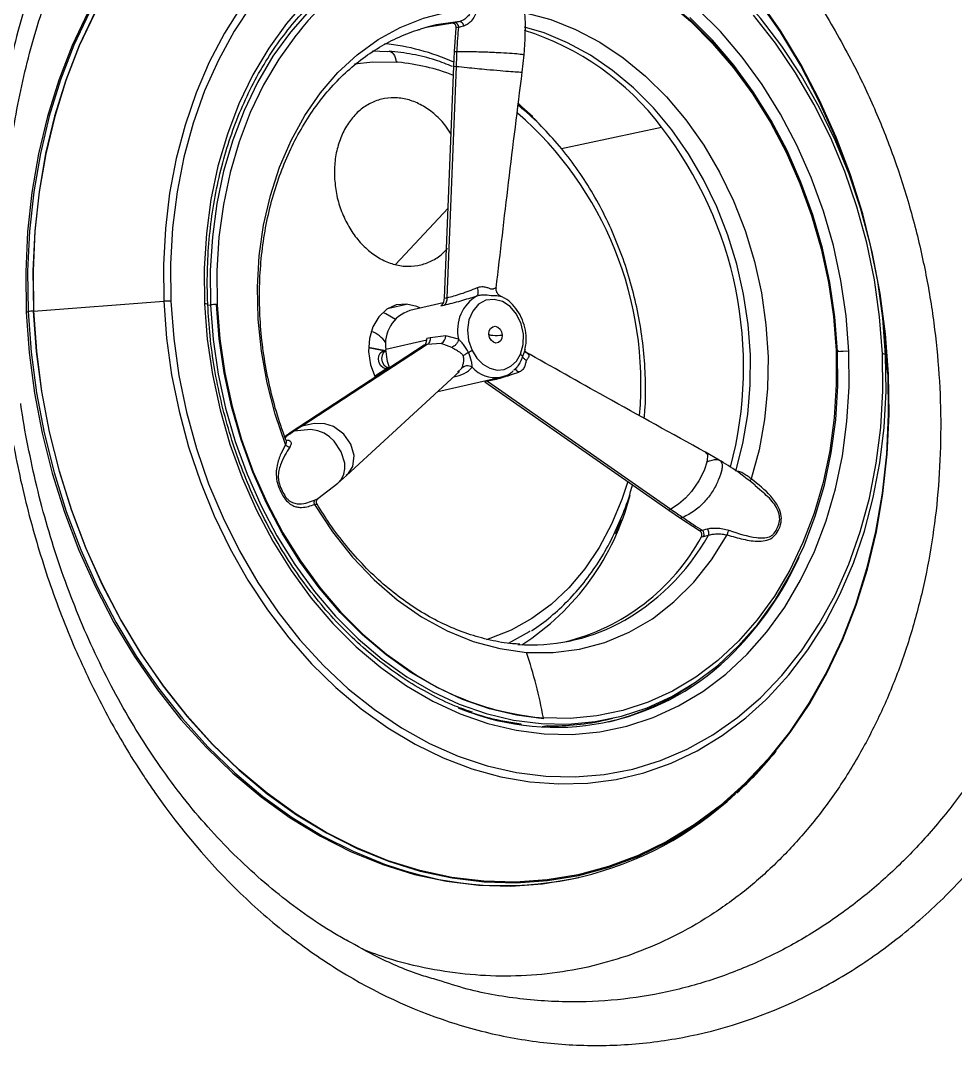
# Model space of a CAD drawing. Extents: x 398 to 508, y 623 to 782.
# Drawn here: x 411.923 to 416.249, y 706.231 to 710.972 of the extents above; entities that cross this region are included whole.
import ezdxf

# ---------------------------------------------------------------- set-up
doc = ezdxf.new("R2010")
doc.units = 0
doc.header["$MEASUREMENT"] = 0
doc.layers.add('GEOMETRY', color=2, linetype='Continuous', lineweight=25)

msp = doc.modelspace()

# ---------------------------------------------------------------- linework, layer by layer
at = {"layer": 'GEOMETRY'}
for p, q in [((413.8099, 710.9422), (413.773, 710.9319)), ((413.9323, 710.961), (413.9229, 710.9586)), ((413.9307, 710.8282), (413.9383, 710.937)), ((413.9554, 710.9667), (413.9323, 710.961)), ((413.9506, 710.9401), (413.9383, 710.937)), ((413.5508, 710.8314), (413.6214, 710.829)), ((413.6214, 710.829), (413.6282, 710.8295)), ((413.928, 710.7609), (413.9307, 710.8282)), ((413.9307, 710.8282), (413.9429, 710.8282)), ((414.2444, 710.7329), (414.2528, 710.8133)), ((413.8846, 709.6867), (413.928, 710.7609)), ((413.8969, 709.6894), (413.9401, 710.7596)), ((413.928, 710.7609), (413.9401, 710.7596)), ((414.4257, 710.3794), (414.8892, 710.4778)), ((415.7819, 710.19), (415.7649, 710.2398)), ((413.6587, 709.8438), (413.9014, 710.1038)), ((411.9839, 709.6279), (412.5864, 709.6728)), ((412.8025, 709.6558), (412.7899, 709.653)), ((413.6266, 709.6417), (413.7086, 709.6603)), ((413.8788, 709.6653), (413.7237, 709.6299)), ((413.8672, 709.6516), (413.8838, 709.6553)), ((411.9501, 709.6232), (411.9585, 709.6251)), ((411.9839, 709.6279), (411.9831, 709.6284)), ((415.9151, 709.5803), (415.9088, 709.6326)), ((413.8191, 709.5046), (413.8023, 709.5005)), ((413.8909, 709.5127), (413.8191, 709.5046)), ((413.95, 709.498), (413.8909, 709.5127)), ((413.7914, 709.4697), (413.2111, 709.0915)), ((413.8039, 709.4728), (413.2257, 709.096)), ((413.6134, 709.4438), (413.5333, 709.4596)), ((413.5333, 709.4593), (413.6104, 709.4442)), ((413.8031, 709.4927), (413.6131, 709.4494)), ((413.8696, 709.4782), (413.8039, 709.4728)), ((413.9183, 709.4598), (413.8696, 709.4782)), ((413.6104, 709.4442), (413.6137, 709.4438)), ((414.2508, 709.4301), (414.2462, 709.4174)), ((414.2578, 709.4496), (414.2508, 709.4301)), ((414.2565, 709.4405), (414.2573, 709.4419)), ((415.9351, 709.3356), (415.9257, 709.4258)), ((413.5614, 709.326), (413.614, 709.3611)), ((413.6225, 709.3596), (413.6311, 709.3661)), ((413.6265, 709.3666), (413.6305, 709.3675)), ((413.6265, 709.3666), (413.6309, 709.3667)), ((413.945, 709.3455), (413.965, 709.3634)), ((413.4317, 708.868), (413.9536, 709.3476)), ((413.8537, 709.2558), (414.1453, 709.3222)), ((414.1417, 709.3214), (414.1453, 709.3222)), ((415.9351, 709.3356), (415.9391, 709.3358)), ((414.0718, 709.3003), (414.9233, 708.7064)), ((414.0841, 709.303), (414.9323, 708.7113)), ((413.2111, 709.0915), (413.1747, 709.0678)), ((413.1886, 709.0717), (413.1747, 709.0678)), ((413.2257, 709.096), (413.2111, 709.0915)), ((413.1747, 709.0678), (413.1458, 709.0464)), ((415.1562, 708.9384), (415.0922, 708.975)), ((413.3899, 708.8305), (413.4309, 708.8672)), ((415.3138, 708.829), (415.3005, 708.8391)), ((413.2984, 708.7614), (413.3912, 708.8317)), ((415.3215, 708.8231), (415.3138, 708.829)), ((415.3433, 708.8003), (415.32, 708.8216)), ((413.287, 708.7553), (413.2974, 708.7597)), ((413.2974, 708.7597), (413.2993, 708.7603)), ((414.9323, 708.7113), (414.9233, 708.7064)), ((414.9233, 708.7064), (414.9766, 708.6692)), ((414.9868, 708.6734), (414.9766, 708.6692)), ((414.9766, 708.6692), (415.0645, 708.6123)), ((415.0645, 708.6123), (415.077, 708.615)), ((415.0734, 708.5838), (415.0829, 708.5858)), ((415.0829, 708.5858), (415.106, 708.5916)), ((414.632, 707.7371), (414.6636, 707.7443)), ((414.238, 707.7188), (414.2382, 707.7143)), ((414.3614, 707.7097), (414.3373, 707.7042)), ((414.3617, 707.703), (414.3614, 707.7097)), ((414.4983, 707.0061), (414.5067, 707.008)), ((413.4329, 706.7172), (413.4227, 706.7227))]:
    msp.add_line(p, q, dxfattribs=at)
at = {"layer": 'GEOMETRY', "flags": 128}
for points in [[(413.3731, 711.9465), (413.2476, 711.9122), (413.1101, 711.8607), (412.9772, 711.7959), (412.8497, 711.7181), (412.7282, 711.6278), (412.6135, 711.5255), (412.5062, 711.4117), (412.4069, 711.287), (412.3162, 711.1523), (412.2345, 711.0082), (412.1623, 710.8555), (412.1, 710.6951), (412.048, 710.5278), (412.0066, 710.3547), (411.9759, 710.1767), (411.9562, 709.9948), (411.9476, 709.8099), (411.9501, 709.6232)], [(414.5918, 711.5546), (414.5014, 711.5874), (414.3675, 711.6245), (414.2329, 711.648), (414.0984, 711.658), (413.9649, 711.6542), (413.8334, 711.6369), (413.7046, 711.6059), (413.5794, 711.5617), (413.4585, 711.5044), (413.3428, 711.4344), (413.2331, 711.3522), (413.13, 711.2583), (413.0342, 711.1533), (412.9463, 711.0379), (412.8669, 710.9129), (412.7965, 710.779), (412.7356, 710.6371), (412.6845, 710.4882), (412.6436, 710.3332), (412.6132, 710.1731), (412.5935, 710.009), (412.5845, 709.8418), (412.5864, 709.6728)], [(412.6575, 711.5611), (412.6219, 711.5274), (412.5146, 711.4136), (412.4153, 711.289), (412.3246, 711.1542), (412.2429, 711.0101), (412.1707, 710.8574), (412.1084, 710.697), (412.0564, 710.5297), (412.015, 710.3566), (411.9843, 710.1786), (411.9646, 709.9967), (411.956, 709.8118), (411.9585, 709.6251)], [(415.9257, 709.4258), (415.913, 709.5956), (415.8896, 709.7651), (415.8556, 709.9332), (415.8111, 710.0988), (415.7567, 710.2609), (415.6924, 710.4183), (415.6189, 710.5702), (415.5365, 710.7153), (415.4458, 710.853), (415.3474, 710.9821), (415.2419, 711.102), (415.1301, 711.2118), (415.0125, 711.3109), (414.8901, 711.3985), (414.7635, 711.4741), (414.6337, 711.5372), (414.5918, 711.5546)], [(414.1871, 711.3602), (414.3125, 711.3441), (414.4374, 711.3143), (414.5611, 711.2711), (414.6825, 711.2148), (414.8007, 711.1459), (414.9148, 711.0648), (415.024, 710.9722), (415.1274, 710.8688), (415.2243, 710.7553), (415.3138, 710.6327), (415.3954, 710.5019), (415.4684, 710.3638), (415.5322, 710.2196), (415.5863, 710.0703), (415.6304, 709.917), (415.6641, 709.7609), (415.6872, 709.6032), (415.6994, 709.4452)], [(415.7649, 710.2398), (415.7594, 710.2558), (415.693, 710.4309), (415.6169, 710.6008), (415.5315, 710.7643), (415.4373, 710.9207), (415.3349, 711.069)], [(415.9391, 709.3358), (415.9255, 709.5226), (415.901, 709.7091), (415.8656, 709.8944), (415.8196, 710.0774), (415.7632, 710.2571), (415.6967, 710.4324), (415.6204, 710.6025), (415.535, 710.7662), (415.4407, 710.9228), (415.3381, 711.0713)], [(412.9938, 711.0464), (412.9115, 710.9221), (412.8385, 710.7883), (412.7752, 710.6461), (412.722, 710.4965), (412.6795, 710.3403), (412.6477, 710.1788), (412.627, 710.013), (412.6175, 709.8441), (412.6193, 709.6731)], [(413.2451, 711.0619), (413.154, 710.9582), (413.0714, 710.8438), (412.9978, 710.7196), (412.9339, 710.5865), (412.8801, 710.4455), (412.8369, 710.2977), (412.8045, 710.1442), (412.7833, 709.9863), (412.7733, 709.825), (412.7747, 709.6616)], [(413.2603, 711.0184), (413.1716, 710.9175), (413.0912, 710.8062), (413.0196, 710.6853), (412.9574, 710.5558), (412.9051, 710.4186), (412.863, 710.2748), (412.8315, 710.1255), (412.8108, 709.9718), (412.8011, 709.8148), (412.8025, 709.6558)], [(413.1493, 709.0106), (413.1011, 709.1514), (413.0637, 709.2959), (413.0375, 709.4429), (413.0227, 709.5907), (413.0196, 709.738), (413.0281, 709.8833), (413.0481, 710.0253), (413.0795, 710.1624), (413.1219, 710.2933), (413.1749, 710.4168), (413.238, 710.5317), (413.3107, 710.6367), (413.392, 710.7309), (413.4814, 710.8133), (413.5778, 710.8832), (413.6803, 710.9399), (413.788, 710.9827), (413.8998, 711.0112), (414.0145, 711.0253)], [(414.9132, 711.0616), (415.0222, 710.9692), (415.1254, 710.866), (415.222, 710.7528), (415.3114, 710.6304), (415.3928, 710.4999), (415.4656, 710.3621), (415.5293, 710.2181), (415.5833, 710.0691), (415.6273, 709.9161), (415.661, 709.7604), (415.684, 709.6031), (415.6962, 709.4453), (415.6975, 709.2884), (415.6879, 709.1335), (415.6675, 708.9817), (415.6364, 708.8343), (415.5948, 708.6924), (415.5432, 708.557), (415.4818, 708.4291), (415.4111, 708.3098), (415.3318, 708.1999), (415.2443, 708.1004), (415.1493, 708.0118), (415.0476, 707.935), (414.94, 707.8705), (414.8272, 707.8188), (414.7101, 707.7802), (414.5896, 707.7552), (414.4667, 707.7438), (414.3422, 707.7461)], [(415.7554, 709.4411), (415.7427, 709.6053), (415.7187, 709.7691), (415.6837, 709.9312), (415.6379, 710.0905), (415.5816, 710.2456), (415.5153, 710.3955), (415.4395, 710.5389), (415.3548, 710.6749), (415.2618, 710.8022), (415.1611, 710.9201), (415.0537, 711.0275)], [(412.2664, 711.008), (412.1945, 710.8559), (412.1324, 710.6961), (412.0806, 710.5296), (412.0393, 710.3571), (412.0088, 710.1798), (411.9892, 709.9985), (411.9806, 709.8144), (411.9831, 709.6284)], [(412.2669, 711.0058), (412.1951, 710.8539), (412.1331, 710.6943), (412.0814, 710.5279), (412.0401, 710.3557), (412.0096, 710.1786), (411.99, 709.9976), (411.9814, 709.8137), (411.9839, 709.6279)], [(414.2598, 711.0071), (414.3765, 710.976), (414.4914, 710.9306), (414.6035, 710.8716), (414.7115, 710.7994), (414.8146, 710.7147), (414.9116, 710.6185), (415.0016, 710.5116), (415.0838, 710.3951), (415.1572, 710.2702), (415.2212, 710.138), (415.2752, 709.9999), (415.3186, 709.8573), (415.351, 709.7115), (415.3721, 709.564), (415.3816, 709.4162), (415.3795, 709.2696), (415.3658, 709.1256), (415.3407, 708.9857), (415.3043, 708.8512)], [(415.703, 709.4412), (415.6906, 709.601), (415.6673, 709.7604), (415.6332, 709.9182), (415.5886, 710.0732), (415.5339, 710.2241), (415.4694, 710.37), (415.3956, 710.5096), (415.3132, 710.6418), (415.2226, 710.7658), (415.1247, 710.8805), (415.0202, 710.985)], [(415.9108, 709.4296), (415.8978, 709.6014), (415.8737, 709.7728), (415.8385, 709.9427), (415.7927, 710.11), (415.7363, 710.2735), (415.67, 710.432), (415.594, 710.5845), (415.509, 710.7299), (415.4154, 710.8673), (415.314, 710.9957)], [(413.9231, 710.9586), (413.809, 710.9414), (413.7945, 710.9381)], [(413.9554, 710.9667), (413.8469, 710.9509), (413.8099, 710.9422)], [(415.2328, 708.8868), (415.2655, 709.0155), (415.2876, 709.149), (415.2991, 709.2861), (415.2998, 709.4255), (415.2897, 709.5658), (415.2688, 709.7058), (415.2374, 709.844), (415.1958, 709.9793), (415.1444, 710.1102), (415.0836, 710.2357), (415.0141, 710.3544), (414.9364, 710.4654), (414.8514, 710.5674), (414.7598, 710.6596), (414.6625, 710.7411), (414.5604, 710.811), (414.4545, 710.8689), (414.3457, 710.914), (414.2555, 710.9411)], [(413.2077, 710.9152), (413.1975, 710.9026), (413.1181, 710.7927), (413.0475, 710.6734), (412.9861, 710.5455), (412.9344, 710.4101), (412.8929, 710.2682), (412.8618, 710.1207), (412.8414, 709.969), (412.8318, 709.8141), (412.8331, 709.6572), (412.8453, 709.4994), (412.8683, 709.3421), (412.902, 709.1863), (412.946, 709.0334), (413, 708.8844), (413.0637, 708.7404), (413.1365, 708.6026), (413.2179, 708.4721), (413.3073, 708.3497), (413.4039, 708.2365), (413.5071, 708.1333), (413.6161, 708.0409), (413.73, 707.96), (413.7554, 707.944)], [(413.6282, 710.8295), (413.6286, 710.8295), (413.6356, 710.8278), (413.6421, 710.8238), (413.648, 710.8178), (413.6529, 710.81), (413.6567, 710.8007), (413.6593, 710.7902), (413.6605, 710.779)], [(413.4683, 710.7712), (413.5526, 710.7801), (413.6605, 710.779)], [(414.2273, 710.587), (414.2433, 710.573), (414.2929, 710.527)], [(414.3123, 710.5056), (414.2291, 710.5853), (414.2278, 710.5864)], [(413.8846, 709.6867), (413.8915, 709.6882), (413.8969, 709.6894)], [(412.5864, 709.6728), (412.5991, 709.503), (412.6225, 709.3335), (412.6566, 709.1654), (412.701, 708.9997), (412.7555, 708.8377), (412.8197, 708.6802), (412.8932, 708.5284), (412.9756, 708.3832), (413.0663, 708.2456), (413.1647, 708.1164), (413.2702, 707.9966), (413.3821, 707.8868), (413.4996, 707.7877), (413.6221, 707.7001), (413.7486, 707.6245), (413.8785, 707.5614), (414.0108, 707.5111), (414.1447, 707.4741), (414.2793, 707.4506), (414.4137, 707.4406), (414.5472, 707.4444), (414.6787, 707.4617), (414.8075, 707.4926), (414.9328, 707.5369), (415.0536, 707.5942), (415.1693, 707.6642), (415.279, 707.7464), (415.3709, 707.8292)], [(412.6193, 709.6731), (412.6323, 709.5013), (412.6564, 709.3299), (412.6915, 709.1599), (412.7374, 708.9927), (412.7937, 708.8292), (412.8601, 708.6707), (412.9361, 708.5182), (413.0211, 708.3728), (413.1146, 708.2354), (413.216, 708.107), (413.3246, 707.9885), (413.4396, 707.8806), (413.5602, 707.7842), (413.6856, 707.6998), (413.815, 707.6281), (413.9475, 707.5695), (414.0821, 707.5244), (414.218, 707.4932), (414.3542, 707.4761), (414.4899, 707.4731), (414.6239, 707.4843), (414.7555, 707.5097), (414.8838, 707.549), (415.0078, 707.602), (415.1268, 707.6683), (415.2399, 707.7474), (415.3463, 707.8389), (415.4453, 707.9421), (415.5363, 708.0562), (415.6186, 708.1806), (415.6916, 708.3143), (415.7549, 708.4565), (415.808, 708.6062), (415.8506, 708.7623), (415.8823, 708.9239), (415.903, 709.0897), (415.9125, 709.2586), (415.9108, 709.4296)], [(412.7747, 709.6616), (412.7874, 709.4974), (412.8113, 709.3336), (412.8463, 709.1714), (412.8922, 709.0122), (412.9484, 708.857), (413.0147, 708.7072), (413.0905, 708.5637), (413.1753, 708.4278), (413.2683, 708.3004), (413.3689, 708.1826), (413.4764, 708.0751), (413.5898, 707.9789), (413.7084, 707.8947), (413.8312, 707.8231), (413.9573, 707.7646), (414.0858, 707.7197), (414.2156, 707.6888), (414.3458, 707.672), (414.4754, 707.6696), (414.6034, 707.6814), (414.7288, 707.7075), (414.8507, 707.7476), (414.9681, 707.8015), (415.0802, 707.8687), (415.1861, 707.9486), (415.2849, 708.0408), (415.376, 708.1445), (415.4587, 708.2589), (415.5322, 708.3831), (415.5961, 708.5162), (415.6499, 708.6572), (415.6932, 708.805), (415.7255, 708.9584), (415.7468, 709.1164), (415.7568, 709.2777), (415.7554, 709.4411)], [(412.8025, 709.6558), (412.8148, 709.496), (412.8381, 709.3366), (412.8722, 709.1789), (412.9168, 709.0239), (412.9716, 708.8729), (413.0361, 708.7271), (413.1098, 708.5875), (413.1923, 708.4552), (413.2828, 708.3313), (413.3807, 708.2166), (413.4853, 708.1121), (413.5957, 708.0185), (413.7111, 707.9365), (413.8306, 707.8668), (413.9533, 707.8099), (414.0783, 707.7662), (414.2046, 707.7361), (414.3313, 707.7198), (414.4574, 707.7174), (414.582, 707.729), (414.704, 707.7543), (414.8226, 707.7934), (414.9369, 707.8458), (415.0459, 707.9112), (415.149, 707.989), (415.2452, 708.0787), (415.3338, 708.1796), (415.4142, 708.2909), (415.4858, 708.4117), (415.548, 708.5412), (415.6003, 708.6784), (415.6424, 708.8222), (415.6739, 708.9716), (415.6946, 709.1253), (415.7043, 709.2823), (415.703, 709.4412)], [(414.3427, 707.7424), (414.2174, 707.7586), (414.0924, 707.7883), (413.9687, 707.8315), (413.8473, 707.8878), (413.7291, 707.9567), (413.615, 708.0378), (413.5058, 708.1304), (413.4024, 708.2338), (413.3055, 708.3473), (413.216, 708.4699), (413.1344, 708.6007), (413.0615, 708.7388), (412.9976, 708.883), (412.9435, 709.0324), (412.8994, 709.1856), (412.8657, 709.3417), (412.8426, 709.4994), (412.8304, 709.6574)], [(413.7086, 709.6603), (413.661, 709.6559), (413.6173, 709.6359), (413.5806, 709.6017), (413.5533, 709.5555), (413.5372, 709.5005), (413.5335, 709.4406), (413.5424, 709.3797), (413.5633, 709.322), (413.5637, 709.3213)], [(413.7732, 709.6412), (413.7568, 709.6488), (413.7086, 709.6603)], [(414.2369, 709.4286), (414.249, 709.4729), (414.2498, 709.5212), (414.2392, 709.5694), (414.218, 709.613), (414.1883, 709.6482), (414.1526, 709.6719), (414.1141, 709.682), (414.0762, 709.6775), (414.0423, 709.659), (414.0154, 709.6279), (413.9979, 709.5872), (413.9913, 709.5403), (413.9963, 709.4915), (414.0124, 709.4452)], [(411.9501, 709.6232), (411.9637, 709.4357), (411.9883, 709.2484), (412.0238, 709.0624), (412.07, 708.8787), (412.1267, 708.6983), (412.1934, 708.5223), (412.2699, 708.3517), (412.3557, 708.1873), (412.4504, 708.0301), (412.5534, 707.881), (412.664, 707.7408), (412.7819, 707.6104), (412.9061, 707.4903), (413.0361, 707.3814), (413.1712, 707.2842), (413.3105, 707.1993), (413.4533, 707.1271), (413.5988, 707.068), (413.7462, 707.0224), (413.8947, 706.9905), (414.0434, 706.9725), (414.1914, 706.9686), (414.3381, 706.9786), (414.4825, 707.0026), (414.4983, 707.0061)], [(411.9585, 709.6251), (411.9721, 709.4376), (411.9967, 709.2503), (412.0322, 709.0643), (412.0784, 708.8806), (412.1351, 708.7003), (412.2018, 708.5242), (412.2783, 708.3536), (412.3641, 708.1892), (412.4588, 708.032), (412.5617, 707.8829), (412.6724, 707.7427), (412.7902, 707.6123), (412.9145, 707.4923), (413.0445, 707.3833), (413.1796, 707.2861), (413.3189, 707.2012), (413.4617, 707.129), (413.6072, 707.0699), (413.7078, 707.0373)], [(411.9831, 709.6284), (411.9966, 709.4416), (412.0211, 709.2551), (412.0565, 709.0698), (412.1026, 708.8868), (412.159, 708.7071), (412.2255, 708.5318), (412.3017, 708.3618), (412.3872, 708.198), (412.4815, 708.0414), (412.584, 707.8929), (412.6943, 707.7533), (412.8116, 707.6233), (412.9354, 707.5038), (413.0649, 707.3953), (413.1995, 707.2984), (413.3382, 707.2138), (413.4805, 707.1419), (413.6255, 707.083), (413.7723, 707.0376), (413.9202, 707.0058), (414.0683, 706.9879), (414.2158, 706.984), (414.3619, 706.994), (414.5057, 707.0179), (414.6465, 707.0556), (414.7835, 707.1069), (414.9159, 707.1714), (415.0429, 707.2489), (415.1639, 707.3389), (415.2782, 707.4408), (415.385, 707.5542), (415.484, 707.6784), (415.5744, 707.8126), (415.6558, 707.9562), (415.7277, 708.1083), (415.7897, 708.2681), (415.8415, 708.4347), (415.8828, 708.6071), (415.9133, 708.7844), (415.9329, 708.9657), (415.9415, 709.1498), (415.9391, 709.3358)], [(415.9351, 709.3356), (415.9376, 709.1498), (415.929, 708.9659), (415.9094, 708.7849), (415.8789, 708.6078), (415.8377, 708.4356), (415.7859, 708.2692), (415.724, 708.1096), (415.6522, 707.9577), (415.5709, 707.8143), (415.4806, 707.6802), (415.3818, 707.5562), (415.275, 707.443), (415.1609, 707.3411), (415.0401, 707.2513), (414.9132, 707.1739), (414.781, 707.1094), (414.6442, 707.0582), (414.5035, 707.0205), (414.3599, 706.9966), (414.214, 706.9866), (414.0666, 706.9906), (413.9187, 707.0085), (413.771, 707.0402), (413.6243, 707.0856), (413.4795, 707.1444), (413.3374, 707.2162), (413.1988, 707.3007), (413.0645, 707.3974), (412.9351, 707.5058), (412.8115, 707.6252), (412.6943, 707.755), (412.5841, 707.8945), (412.4817, 708.0428), (412.3875, 708.1992), (412.3022, 708.3628), (412.226, 708.5326), (412.1596, 708.7077), (412.1033, 708.8871), (412.0573, 709.0699), (412.0219, 709.255), (411.9974, 709.4413), (411.9839, 709.6279)], [(413.5993, 709.6217), (413.6135, 709.6167), (413.6585, 709.5908)], [(414.0903, 709.5208), (414.092, 709.5356), (414.0981, 709.5477), (414.1078, 709.5554), (414.1194, 709.5575), (414.1314, 709.5536), (414.1417, 709.5445), (414.149, 709.5313), (414.152, 709.5163)], [(415.9351, 709.3356), (415.9216, 709.5222), (415.9151, 709.5803)], [(414.152, 709.5163), (414.1503, 709.5016), (414.1441, 709.4894), (414.1345, 709.4817), (414.1228, 709.4796), (414.1108, 709.4835), (414.1005, 709.4927), (414.0932, 709.5058), (414.0903, 709.5208)], [(413.8039, 709.4728), (413.7969, 709.4711), (413.7914, 709.4697)], [(413.614, 709.3611), (413.6012, 709.3652), (413.5902, 709.375), (413.5824, 709.389), (413.5792, 709.4051), (413.5811, 709.4208), (413.5876, 709.4338), (413.5979, 709.442), (413.6104, 709.4442)], [(413.6135, 709.4432), (413.6114, 709.4423), (413.6018, 709.4347), (413.5957, 709.4225), (413.5939, 709.4078), (413.5969, 709.3927), (413.6042, 709.3796), (413.6145, 709.3705), (413.6265, 709.3666)], [(413.6305, 709.3675), (413.6217, 709.3941), (413.6131, 709.4494)], [(414.0124, 709.4452), (414.0344, 709.4098), (414.0624, 709.3818), (414.0944, 709.3632), (414.1281, 709.3551), (414.1615, 709.3582), (414.192, 709.3722), (414.2177, 709.3962), (414.2369, 709.4286)], [(415.3709, 707.8292), (415.3821, 707.8403), (415.478, 707.9453), (415.5659, 708.0607), (415.6452, 708.1857), (415.7156, 708.3196), (415.7765, 708.4615), (415.8276, 708.6104), (415.8685, 708.7654), (415.8989, 708.9255), (415.9186, 709.0896), (415.9276, 709.2568), (415.9257, 709.4258)], [(415.6994, 709.4452), (415.7023, 709.4449), (415.7046, 709.4445), (415.7062, 709.4441), (415.7071, 709.4436), (415.7072, 709.443), (415.7065, 709.4424), (415.7051, 709.4418), (415.703, 709.4412)], [(413.6317, 709.3665), (413.6265, 709.3633), (413.614, 709.3611)], [(414.0841, 709.303), (414.0772, 709.3015), (414.0718, 709.3003)], [(413.3897, 708.8308), (413.4076, 708.8499), (413.4194, 708.8733), (413.4242, 708.8984), (413.4231, 708.9245), (413.4061, 708.9772), (413.3741, 709.0256), (413.3528, 709.0459), (413.3277, 709.0625), (413.2989, 709.0743), (413.2662, 709.0804), (413.1886, 709.0717), (413.1886, 709.0717)], [(413.4297, 708.8682), (413.4412, 708.8774), (413.4608, 708.9088), (413.4671, 708.9601), (413.4515, 709.0119), (413.4194, 709.0585), (413.3716, 709.0931), (413.3306, 709.1057), (413.282, 709.1074), (413.2257, 709.096), (413.2257, 709.096)], [(415.0921, 708.9743), (415.1009, 708.9651), (415.1005, 708.9342), (415.0858, 708.891), (415.061, 708.8422), (415.027, 708.7929), (414.9993, 708.7621), (414.9678, 708.7344), (414.9323, 708.7113), (414.9323, 708.7113)], [(414.7325, 708.8395), (414.7057, 708.7569), (414.658, 708.6415), (414.6007, 708.5342), (414.5344, 708.436), (414.4598, 708.3478), (414.3776, 708.2707), (414.2886, 708.2054), (414.1939, 708.1526), (414.0943, 708.1128), (414.0777, 708.1076)], [(413.2835, 708.7336), (413.3664, 708.6067), (413.4585, 708.49), (413.5587, 708.3848), (413.666, 708.2923), (413.7791, 708.2134), (413.8968, 708.149), (414.0179, 708.0998), (414.141, 708.0664), (414.2647, 708.0491)], [(414.6775, 708.5971), (414.6933, 708.6357), (414.704, 708.6637)], [(414.2647, 708.0491), (414.3877, 708.0481), (414.5087, 708.0635), (414.6263, 708.095), (414.7393, 708.1423), (414.8463, 708.205), (414.9462, 708.2822), (415.038, 708.3732), (415.1206, 708.4769), (415.1931, 708.5923)], [(414.2804, 708.1468), (414.2767, 708.1444), (414.1792, 708.0899)]]:
    msp.add_lwpolyline(points, dxfattribs=at)
at = {"layer": 'GEOMETRY'}
for centre, radius, start, end in [((414.114, 710.2109), 1.1478, 86.3522, 142.1512), ((413.9307, 710.9411), 0.0199, 357.1589, 85.6154), ((413.881, 709.7213), 1.2605, 36.8855, 72.7322), ((413.5127, 709.8624), 1.006, 65.5751, 84.6313), ((413.5969, 709.9197), 0.8616, 85.2011, 85.7686), ((413.5873, 709.8532), 0.9287, 68.5928, 84.9518), ((413.1337, 709.2906), 1.6601, 354.9741, 49.0149), ((413.4559, 709.3683), 1.8125, 345.2032, 37.7454), ((413.859, 709.6843), 0.0382, 310.4884, 7.6703), ((414.1279, 709.5406), 0.1829, 120.0653, 193.4553), ((412.6048, 709.4396), 0.2339, 86.4481, 94.5109), ((412.7773, 709.6409), 0.0209, 53.8114, 97.1399), ((412.8227, 709.5483), 0.1095, 85.9638, 100.6478), ((411.9942, 709.4522), 0.1766, 93.6063, 101.6634), ((413.7749, 709.4745), 0.1637, 108.2265, 188.7979), ((413.4991, 709.4026), 0.1393, 34.5132, 70.6286), ((413.8496, 709.5145), 0.0414, 298.9195, 357.5447), ((414.1057, 709.543), 0.0274, 235.6618, 276.648), ((414.1271, 709.81), 0.2948, 266.4709, 274.8464), ((415.7407, 709.2149), 0.2267, 86.2785, 99.549), ((415.9133, 709.4082), 0.0215, 54.6941, 96.6605), ((413.6352, 709.33), 0.0377, 103.3746, 124.2633), ((414.1199, 709.4622), 0.1425, 221.3669, 278.8062), ((413.6158, 709.0649), 1.1636, 302.6114, 345.6636), ((415.0619, 708.5968), 0.0237, 332.4554, 50.2114), ((414.2031, 709.0614), 0.9929, 283.8879, 331.2531), ((414.203, 709.0938), 1.0332, 297.8861, 330.9202), ((414.1498, 709.1114), 1.5095, 315.4456, 335.6827), ((414.2854, 708.9615), 0.8779, 266.0416, 297.172), ((414.3975, 708.8576), 1.155, 250.18, 315.7964), ((412.1019, 707.3342), 2.2779, 10.4176, 18.2903), ((414.4524, 709.0422), 1.3007, 237.5973, 265.1433), ((414.3785, 708.8376), 1.1411, 283.4769, 304.5608), ((414.4021, 708.9751), 1.267, 249.0122, 262.5546), ((414.3136, 707.7408), 0.0292, 3.1197, 10.4525), ((414.3853, 708.8224), 1.113, 268.7713, 282.8106), ((414.1601, 708.5307), 1.5605, 253.1478, 313.3187)]:
    msp.add_arc(centre, radius, start, end, dxfattribs=at)
for points, knots in [([(414.6696, 712.7273), (414.5705, 712.7585), (414.472, 712.7824), (414.276, 712.8161), (414.1784, 712.8258), (413.9843, 712.8312), (413.8877, 712.8269), (413.7675, 712.8123), (413.7435, 712.8089), (413.6957, 712.8012), (413.6719, 712.797), (413.6011, 712.7828), (413.5545, 712.7716), (413.4163, 712.7329), (413.3265, 712.7001), (413.1514, 712.6208), (413.0661, 712.5743), (412.9623, 712.5072), (412.9417, 712.4933), (412.9009, 712.4648), (412.8808, 712.4501), (412.821, 712.405), (412.7822, 712.3735), (412.6685, 712.2743), (412.5965, 712.2024), (412.4599, 712.0464), (412.3953, 711.9625), (412.3193, 711.8499), (412.3043, 711.827), (412.275, 711.7806), (412.2607, 711.7572), (412.2186, 711.686), (412.1918, 711.6375), (412.115, 711.4888), (412.0687, 711.3854), (411.9855, 711.1701), (411.9487, 711.0582), (411.9009, 710.8837), (411.8864, 710.8248), (411.86, 710.7063), (411.8482, 710.6465), (411.8168, 710.4656), (411.8013, 710.343), (411.7861, 710.1561), (411.7824, 710.0934), (411.7788, 709.9984), (411.778, 709.9666), (411.777, 709.9028), (411.7769, 709.8708), (411.7779, 709.7104), (411.7843, 709.5819), (411.7963, 709.4531)], [0, 0, 0, 0, 0.0625, 0.0625, 0.125, 0.125, 0.1875, 0.1875, 0.203125, 0.203125, 0.21875, 0.21875, 0.25, 0.25, 0.3125, 0.3125, 0.375, 0.375, 0.390625, 0.390625, 0.40625, 0.40625, 0.4375, 0.4375, 0.5, 0.5, 0.5625, 0.5625, 0.578125, 0.578125, 0.59375, 0.59375, 0.625, 0.625, 0.6875, 0.6875, 0.75, 0.75, 0.78125, 0.78125, 0.8125, 0.8125, 0.875, 0.875, 0.90625, 0.90625, 0.921875, 0.921875, 0.9375, 0.9375, 1, 1, 1, 1]), ([(416.8612, 710.4253), (416.8396, 710.4969), (416.8158, 710.5675), (416.7646, 710.7061), (416.737, 710.7742), (416.6484, 710.9751), (416.5817, 711.1043), (416.4703, 711.2912), (416.4312, 711.3523), (416.3699, 711.4423), (416.3489, 711.472), (416.3064, 711.5304), (416.2848, 711.5591), (416.1751, 711.7004), (416.0821, 711.806), (415.8869, 712.0035), (415.7847, 712.0953), (415.6514, 712.2014), (415.6245, 712.2222), (415.5701, 712.2629), (415.5427, 712.2828), (415.4603, 712.3407), (415.405, 712.3772), (415.238, 712.4803), (415.1254, 712.5408), (414.8985, 712.6459), (414.7842, 712.6905), (414.6697, 712.7272)], [0, 0, 0, 0, 0.0625, 0.0625, 0.125, 0.125, 0.25, 0.25, 0.3125, 0.3125, 0.34375, 0.34375, 0.375, 0.375, 0.5, 0.5, 0.625, 0.625, 0.65625, 0.65625, 0.6875, 0.6875, 0.75, 0.75, 0.875, 0.875, 1, 1, 1, 1]), ([(414.5503, 712.5078), (414.6579, 712.4735), (414.7654, 712.4321), (414.9793, 712.3345), (415.0857, 712.2785), (415.2435, 712.1828), (415.2958, 712.149), (415.3997, 712.0773), (415.4515, 712.0393), (415.603, 711.9207), (415.7001, 711.8352), (415.8852, 711.6507), (415.9734, 711.5518), (416.0774, 711.4194), (416.0979, 711.3925), (416.1382, 711.3378), (416.1581, 711.3099), (416.2163, 711.2254), (416.2533, 711.1679), (416.3588, 710.9923), (416.4218, 710.8708), (416.5328, 710.6188), (416.5809, 710.4884), (416.6212, 710.3534)], [0, 0, 0, 0, 0.125, 0.125, 0.25, 0.25, 0.3125, 0.3125, 0.375, 0.375, 0.5, 0.5, 0.625, 0.625, 0.65625, 0.65625, 0.6875, 0.6875, 0.75, 0.75, 0.875, 0.875, 1, 1, 1, 1]), ([(412.3544, 711.7071), (412.3579, 711.711), (412.4068, 711.7663), (412.5117, 711.8575), (412.6674, 711.9769), (412.8316, 712.0753), (413.0031, 712.1557), (413.1828, 712.2171), (413.3677, 712.2582), (413.5546, 712.2788), (413.744, 712.2795), (413.9364, 712.2597), (414.1287, 712.2193), (414.3176, 712.1594), (414.5038, 712.0804), (414.6875, 711.9815), (414.8656, 711.8641), (415.035, 711.7304), (415.1967, 711.5808), (415.3507, 711.4141), (415.5062, 711.2174), (415.6599, 710.99), (415.7524, 710.814), (415.799, 710.7254)], [0, 0, 0, 0, 0.003772, 0.052989, 0.102207, 0.150048, 0.197889, 0.247121, 0.296353, 0.344178, 0.392003, 0.441215, 0.490428, 0.538293, 0.586158, 0.635417, 0.684676, 0.732495, 0.780313, 0.82952, 0.878727, 0.939026, 1, 1, 1, 1]), ([(411.8631, 709.4505), (411.8603, 709.4775), (411.8509, 709.5683), (411.844, 709.7235), (411.8422, 709.9151), (411.8497, 710.1052), (411.8656, 710.2915), (411.8901, 710.4726), (411.923, 710.6493), (411.9643, 710.8223), (412.014, 710.992), (412.0721, 711.1569), (412.138, 711.3163), (412.2118, 711.4679), (412.2741, 711.5827), (412.314, 711.6436), (412.3245, 711.6597)], [0, 0, 0, 0, 0.033087, 0.111002, 0.189606, 0.268268, 0.34617, 0.423026, 0.499285, 0.576559, 0.654699, 0.733508, 0.812752, 0.892179, 0.971483, 1, 1, 1, 1]), ([(414.2526, 710.811), (414.2572, 710.8772), (414.2639, 710.9724), (414.2508, 711.0661), (414.2468, 711.0946)], [0, 0, 0, 0, 0.696214, 1, 1, 1, 1]), ([(412.7896, 709.6577), (412.7887, 709.6839), (412.7862, 709.7601), (412.7895, 709.8854), (412.8025, 710.0322), (412.8252, 710.1757), (412.8573, 710.3149), (412.8987, 710.4491), (412.9489, 710.5771), (413.0077, 710.6983), (413.0745, 710.8119), (413.1495, 710.9164), (413.2127, 710.9933), (413.253, 711.0317), (413.2635, 711.0418)], [0, 0, 0, 0, 0.04809, 0.139974, 0.231867, 0.323755, 0.415641, 0.507527, 0.599419, 0.691328, 0.783264, 0.875242, 0.96728, 1, 1, 1, 1]), ([(414.0145, 711.0253), (414.0107, 711.0178), (414.0034, 711.0028), (413.9876, 710.985), (413.9711, 710.972), (413.9604, 710.9684), (413.9554, 710.9667)], [0, 0, 0, 0, 0.265513, 0.525918, 0.775995, 1, 1, 1, 1]), ([(414.036, 711.0178), (414.0324, 711.0086), (414.0252, 710.9904), (414.0087, 710.9686), (413.9907, 710.9526), (413.9786, 710.9481), (413.9727, 710.9459)], [0, 0, 0, 0, 0.267639, 0.526363, 0.768616, 1, 1, 1, 1]), ([(413.1515, 709.0312), (413.1469, 709.0432), (413.1265, 709.0968), (413.0963, 709.1948), (413.0648, 709.3255), (413.0428, 709.4581), (413.0303, 709.5912), (413.0274, 709.7237), (413.0341, 709.8544), (413.0502, 709.9823), (413.0758, 710.1063), (413.1104, 710.2252), (413.1538, 710.3382), (413.2055, 710.4442), (413.2652, 710.5424), (413.3322, 710.6321), (413.4061, 710.7125), (413.4863, 710.7828), (413.572, 710.843), (413.663, 710.8911), (413.7309, 710.9204), (413.7691, 710.9301), (413.7745, 710.9314)], [0, 0, 0, 0, 0.015673, 0.069704, 0.123748, 0.177787, 0.231818, 0.285838, 0.339846, 0.393844, 0.447834, 0.50182, 0.555814, 0.60983, 0.663891, 0.718026, 0.77227, 0.826659, 0.881229, 0.935999, 0.990968, 1, 1, 1, 1]), ([(413.9383, 710.937), (413.9384, 710.9384), (413.9386, 710.9413), (413.938, 710.9456), (413.9366, 710.9494), (413.9346, 710.9528), (413.9322, 710.9556), (413.9293, 710.9576), (413.9261, 710.9587), (413.9239, 710.9586), (413.9228, 710.9586)], [0, 0, 0, 0, 0.130545, 0.254574, 0.378064, 0.50711, 0.634341, 0.754715, 0.874481, 1, 1, 1, 1]), ([(413.9429, 710.8282), (413.9439, 710.849), (413.9457, 710.8863), (413.9491, 710.9236), (413.9506, 710.9401)], [0, 0, 0, 0, 0.556579, 1, 1, 1, 1]), ([(413.9727, 710.9459), (413.9685, 710.9448), (413.9609, 710.9429), (413.9538, 710.941), (413.9506, 710.9401)], [0, 0, 0, 0, 0.55197, 1, 1, 1, 1]), ([(413.9554, 710.9667), (413.9563, 710.9667), (413.9583, 710.9667), (413.9613, 710.9656), (413.9643, 710.9638), (413.967, 710.961), (413.9694, 710.9576), (413.9712, 710.9537), (413.9723, 710.9498), (413.9726, 710.9472), (413.9727, 710.9459)], [0, 0, 0, 0, 0.115116, 0.238301, 0.367522, 0.499988, 0.632456, 0.761682, 0.884876, 1, 1, 1, 1]), ([(413.9225, 710.7588), (413.8961, 710.7692), (413.835, 710.7932), (413.7364, 710.8176), (413.6646, 710.8255), (413.6282, 710.8295)], [0, 0, 0, 0, 0.27391, 0.63309, 1, 1, 1, 1]), ([(413.9401, 710.7596), (413.9406, 710.7724), (413.9416, 710.7953), (413.9425, 710.8182), (413.9429, 710.8282)], [0, 0, 0, 0, 0.559371, 1, 1, 1, 1]), ([(413.9429, 710.8282), (413.9657, 710.8283), (413.9974, 710.8283), (414.0495, 710.8272), (414.0837, 710.8261), (414.1161, 710.8248), (414.1557, 710.8228), (414.1994, 710.82), (414.233, 710.8171), (414.2483, 710.815), (414.2534, 710.8139), (414.2523, 710.8134), (414.252, 710.8133)], [0, 0, 0, 0, 0.241509, 0.335904, 0.418207, 0.492662, 0.562924, 0.699307, 0.835691, 0.905952, 0.980408, 1, 1, 1, 1]), ([(413.9401, 710.7596), (413.9557, 710.7579), (413.9839, 710.7548), (414.0324, 710.75), (414.0844, 710.7451), (414.1415, 710.7401), (414.1944, 710.7359), (414.2323, 710.7334), (414.2468, 710.7328), (414.244, 710.7334), (414.2438, 710.7335)], [0, 0, 0, 0, 0.173607, 0.312919, 0.427385, 0.572507, 0.708117, 0.843727, 0.98885, 1, 1, 1, 1]), ([(414.1241, 709.7337), (414.1429, 709.8968), (414.1813, 710.2302), (414.2231, 710.5632), (414.2444, 710.7334)], [0, 0, 0, 0, 0.488923, 1, 1, 1, 1]), ([(415.799, 710.7254), (415.8326, 710.654), (415.8998, 710.5112), (415.9844, 710.2849), (416.0558, 710.0508), (416.1115, 709.8119), (416.1511, 709.5725), (416.1751, 709.3321), (416.1831, 709.0899), (416.1748, 708.85), (416.1504, 708.6164), (416.1105, 708.3882), (416.0543, 708.1652), (415.9827, 707.9513), (415.897, 707.75), (415.7977, 707.5601), (415.6838, 707.3818), (415.5571, 707.2182), (415.4199, 707.0716), (415.2722, 706.9413), (415.1133, 706.8275), (414.9457, 706.7324), (414.7724, 706.6573), (414.5931, 706.6013), (414.4072, 706.565), (414.2177, 706.5492), (414.0278, 706.5537), (413.8372, 706.5789), (413.6676, 706.6167), (413.5624, 706.6547), (413.521, 706.6697)], [0, 0, 0, 0, 0.03565, 0.0713, 0.107986, 0.144672, 0.180321, 0.215971, 0.252655, 0.289339, 0.325012, 0.360685, 0.397397, 0.434108, 0.469754, 0.5054, 0.542082, 0.578764, 0.614426, 0.650088, 0.686786, 0.723485, 0.75914, 0.794794, 0.831484, 0.868174, 0.903834, 0.939493, 0.976188, 1, 1, 1, 1]), ([(413.9153, 710.4463), (413.9074, 710.4589), (413.8863, 710.4926), (413.8428, 710.537), (413.7877, 710.5774), (413.7284, 710.6042), (413.6675, 710.616), (413.6072, 710.6132), (413.5501, 710.595), (413.4979, 710.5631), (413.4531, 710.5178), (413.4169, 710.4617), (413.3913, 710.396), (413.3759, 710.3239), (413.3758, 710.2728), (413.3758, 710.2473)], [0, 0, 0, 0, 0.04716, 0.126806, 0.206348, 0.285803, 0.365225, 0.444465, 0.523689, 0.602919, 0.682203, 0.761328, 0.840488, 0.92028, 1, 1, 1, 1]), ([(414.8087, 709.1319), (414.8099, 709.144), (414.8156, 709.199), (414.8158, 709.2993), (414.8089, 709.4314), (414.7915, 709.5636), (414.7646, 709.6945), (414.7282, 709.823), (414.6827, 709.9479), (414.6284, 710.0683), (414.5658, 710.1831), (414.4954, 710.2911), (414.418, 710.3918), (414.3337, 710.4831), (414.269, 710.5455), (414.2313, 710.574), (414.2253, 710.5785)], [0, 0, 0, 0, 0.0226905, 0.1028205, 0.1829574, 0.2630994, 0.3432472, 0.423403, 0.5035688, 0.5837468, 0.6639386, 0.7441437, 0.8243576, 0.9045701, 0.9847659, 1, 1, 1, 1]), ([(411.8528, 709.2457), (411.8679, 709.1318), (411.8872, 709.0194), (411.9337, 708.7972), (411.9609, 708.6875), (412.0078, 708.525), (412.0245, 708.4712), (412.0599, 708.3642), (412.0785, 708.3114), (412.137, 708.1551), (412.1796, 708.054), (412.2717, 707.8574), (412.3213, 707.762), (412.4011, 707.6232), (412.4286, 707.5777), (412.4712, 707.5105), (412.4857, 707.4883), (412.515, 707.4443), (412.5299, 707.4224), (412.6655, 707.2286), (412.7971, 707.0738), (413.0113, 706.8671), (413.0855, 706.8024), (413.2012, 706.7121), (413.2406, 706.683), (413.3199, 706.6279), (413.36, 706.6016), (413.5625, 706.477), (413.731, 706.3984), (413.9499, 706.3266), (413.9941, 706.3136), (414.0833, 706.2903), (414.1283, 706.28), (414.2633, 706.2537), (414.3537, 706.2419), (414.4899, 706.2328), (414.5354, 706.2312), (414.6266, 706.2309), (414.6723, 706.2322), (414.8083, 706.2405), (414.8981, 706.2517), (415.1644, 706.3019), (415.3381, 706.3575), (415.5496, 706.4553), (415.5917, 706.4763), (415.6745, 706.5208), (415.7152, 706.5443), (415.8353, 706.6185), (415.9127, 706.6729), (416.0624, 706.7914), (416.1347, 706.8554), (416.2389, 706.9589), (416.273, 706.9946), (416.3231, 707.0501), (416.3396, 707.0689), (416.3722, 707.107), (416.3882, 707.1263), (416.5302, 707.3018), (416.6409, 707.4725), (416.76, 707.7038), (416.7828, 707.751), (416.8266, 707.8472), (416.8475, 707.8963), (416.907, 708.0459), (416.9419, 708.1477), (417.033, 708.4587), (417.0755, 708.6738), (417.1052, 708.9524), (417.1099, 709.0088), (417.117, 709.1213), (417.1193, 709.1776), (417.1226, 709.3465), (417.12, 709.4591), (417.1053, 709.6844), (417.0933, 709.7971), (417.0681, 709.9662), (417.0585, 710.0226), (417.0368, 710.1354), (417.0248, 710.1916), (417.0117, 710.2475)], [0, 0, 0, 0, 0.03125, 0.03125, 0.0625, 0.0625, 0.078125, 0.078125, 0.09375, 0.09375, 0.125, 0.125, 0.15625, 0.15625, 0.171875, 0.171875, 0.179688, 0.179688, 0.1875, 0.1875, 0.25, 0.25, 0.28125, 0.28125, 0.296875, 0.296875, 0.3125, 0.3125, 0.375, 0.375, 0.390625, 0.390625, 0.40625, 0.40625, 0.4375, 0.4375, 0.453125, 0.453125, 0.46875, 0.46875, 0.5, 0.5, 0.5625, 0.5625, 0.578125, 0.578125, 0.59375, 0.59375, 0.625, 0.625, 0.65625, 0.65625, 0.671875, 0.671875, 0.679688, 0.679688, 0.6875, 0.6875, 0.75, 0.75, 0.765625, 0.765625, 0.78125, 0.78125, 0.8125, 0.8125, 0.875, 0.875, 0.890625, 0.890625, 0.90625, 0.90625, 0.9375, 0.9375, 0.96875, 0.96875, 0.984375, 0.984375, 1, 1, 1, 1]), ([(413.3758, 710.2473), (413.378, 710.2218), (413.3824, 710.1707), (413.404, 710.096), (413.4352, 710.0263), (413.4765, 709.9642), (413.5255, 709.9118), (413.581, 709.8717), (413.6402, 709.8448), (413.7012, 709.8331), (413.7615, 709.8358), (413.8184, 709.8543), (413.8651, 709.8812), (413.8887, 709.9068), (413.8979, 709.9168)], [0, 0, 0, 0, 0.085921, 0.171867, 0.257594, 0.34319, 0.429481, 0.51564, 0.601724, 0.687753, 0.773603, 0.859417, 0.945256, 1, 1, 1, 1]), ([(416.7872, 710.1039), (416.7912, 710.0845), (416.8127, 709.9804), (416.843, 709.7898), (416.8669, 709.5292), (416.8725, 709.2661), (416.8594, 709.0047), (416.8279, 708.7491), (416.7785, 708.4986), (416.7104, 708.2533), (416.6245, 708.0169), (416.5224, 707.7934), (416.4044, 707.5818), (416.2698, 707.3826), (416.1204, 707.1986), (415.9587, 707.0329), (415.7847, 706.8847), (415.5983, 706.7549), (415.3989, 706.6437), (415.1895, 706.5544), (414.9694, 706.4872), (414.7425, 706.4449), (414.5011, 706.4274), (414.249, 706.4408), (414.0289, 706.4772), (413.8988, 706.5187), (413.8536, 706.5332)], [0, 0, 0, 0, 0.009417, 0.050597, 0.091777, 0.134156, 0.176535, 0.217948, 0.259361, 0.301996, 0.344632, 0.386333, 0.428035, 0.470967, 0.5139, 0.556099, 0.598298, 0.641753, 0.685207, 0.729994, 0.774779, 0.821039, 0.867298, 0.919382, 0.972013, 1, 1, 1, 1]), ([(413.8969, 709.6894), (413.9175, 709.6948), (413.9579, 709.7052), (414.0111, 709.7263), (414.0371, 709.7366)], [0, 0, 0, 0, 0.511492, 1, 1, 1, 1]), ([(414.0363, 709.6989), (414.0375, 709.7001), (414.0398, 709.7028), (414.041, 709.7119), (414.0403, 709.7236), (414.0382, 709.7323), (414.0371, 709.7366)], [0, 0, 0, 0, 0.242376, 0.499967, 0.757577, 1, 1, 1, 1]), ([(414.0371, 709.7366), (414.0436, 709.7385), (414.056, 709.7421), (414.0754, 709.7394), (414.0888, 709.7343), (414.0979, 709.731), (414.1039, 709.7298), (414.1093, 709.7301), (414.1157, 709.7322), (414.1214, 709.7359), (414.1226, 709.7358), (414.1231, 709.7357)], [0, 0, 0, 0, 0.181128, 0.343167, 0.486186, 0.550571, 0.611534, 0.672504, 0.736898, 0.879893, 1, 1, 1, 1]), ([(414.1231, 709.7357), (414.1235, 709.7358), (414.1244, 709.7362), (414.1238, 709.7347), (414.1234, 709.7338)], [0, 0, 0, 0, 0.392158, 1, 1, 1, 1]), ([(414.1505, 709.6942), (414.1464, 709.6959), (414.1382, 709.6994), (414.1288, 709.7099), (414.1232, 709.7229), (414.1235, 709.732), (414.1236, 709.7365)], [0, 0, 0, 0, 0.242675, 0.500352, 0.757852, 1, 1, 1, 1]), ([(413.8838, 709.6553), (413.9081, 709.6613), (413.9524, 709.6721), (414.0103, 709.6906), (414.0363, 709.6989)], [0, 0, 0, 0, 0.549607, 1, 1, 1, 1]), ([(414.0363, 709.6989), (414.0424, 709.7004), (414.054, 709.7033), (414.0804, 709.7028), (414.1104, 709.6987), (414.1357, 709.6993), (414.1437, 709.6967), (414.1456, 709.6961)], [0, 0, 0, 0, 0.1355074, 0.2592249, 0.580005, 0.8995948, 1, 1, 1, 1]), ([(414.2569, 709.4497), (414.259, 709.4591), (414.2646, 709.484), (414.2622, 709.5275), (414.2509, 709.5762), (414.2297, 709.6216), (414.1999, 709.6595), (414.1708, 709.685), (414.151, 709.6926), (414.145, 709.6949)], [0, 0, 0, 0, 0.09971, 0.263893, 0.428852, 0.594449, 0.760744, 0.927441, 1, 1, 1, 1]), ([(414.0138, 707.7721), (413.9873, 707.7812), (413.9219, 707.8039), (413.8194, 707.8536), (413.7072, 707.9188), (413.5986, 707.9953), (413.4942, 708.082), (413.3948, 708.1785), (413.3011, 708.284), (413.2136, 708.398), (413.1329, 708.5197), (413.0596, 708.6482), (412.9942, 708.7827), (412.9371, 708.9223), (412.8888, 709.066), (412.8494, 709.213), (412.8194, 709.3622), (412.7985, 709.5108), (412.7925, 709.6094), (412.7896, 709.6577)], [0, 0, 0, 0, 0.04083, 0.101086, 0.161284, 0.221435, 0.281549, 0.341636, 0.401705, 0.461761, 0.521809, 0.581854, 0.641896, 0.701938, 0.761978, 0.822017, 0.882055, 0.94209, 1, 1, 1, 1]), ([(413.8672, 709.6516), (413.8696, 709.6536), (413.8744, 709.6575), (413.8797, 709.6661), (413.8835, 709.676), (413.8842, 709.6831), (413.8846, 709.6867)], [0, 0, 0, 0, 0.248129, 0.497083, 0.747662, 1, 1, 1, 1]), ([(413.7914, 709.4697), (413.7932, 709.4712), (413.7969, 709.4742), (413.8005, 709.4816), (413.8026, 709.4904), (413.8024, 709.4971), (413.8023, 709.5005)], [0, 0, 0, 0, 0.253919, 0.503865, 0.751874, 1, 1, 1, 1]), ([(413.8191, 709.5046), (413.819, 709.5013), (413.8187, 709.4944), (413.8155, 709.4852), (413.8105, 709.4776), (413.806, 709.4744), (413.8039, 709.4728)], [0, 0, 0, 0, 0.247788, 0.503054, 0.756711, 1, 1, 1, 1]), ([(413.95, 709.498), (413.9489, 709.4939), (413.9465, 709.4855), (413.9388, 709.4738), (413.929, 709.4644), (413.9218, 709.4613), (413.9183, 709.4598)], [0, 0, 0, 0, 0.2424083, 0.5000194, 0.757619, 1, 1, 1, 1]), ([(413.9962, 709.4359), (413.9887, 709.4488), (413.9782, 709.4671), (413.96, 709.4868), (413.9532, 709.4944), (413.95, 709.498)], [0, 0, 0, 0, 0.560422, 0.796503, 1, 1, 1, 1]), ([(413.971, 709.4209), (413.9698, 709.4229), (413.9674, 709.4271), (413.9599, 709.4341), (413.9477, 709.442), (413.9311, 709.4513), (413.9227, 709.4568), (413.9183, 709.4598)], [0, 0, 0, 0, 0.099791, 0.205116, 0.438948, 0.703875, 1, 1, 1, 1]), ([(413.965, 709.3634), (413.9663, 709.3668), (413.9688, 709.3734), (413.9731, 709.3897), (413.9746, 709.4037), (413.9737, 709.4142), (413.9719, 709.4187), (413.971, 709.4209)], [0, 0, 0, 0, 0.296106, 0.561033, 0.794895, 0.900216, 1, 1, 1, 1]), ([(413.9962, 709.4359), (413.9936, 709.4346), (413.9885, 709.432), (413.9815, 709.428), (413.9755, 709.4242), (413.9725, 709.422), (413.971, 709.4209)], [0, 0, 0, 0, 0.258124, 0.514563, 0.763477, 1, 1, 1, 1]), ([(414.013, 709.3681), (414.0127, 709.3716), (414.0121, 709.3792), (414.0093, 709.4027), (414.0016, 709.4222), (413.9962, 709.4359)], [0, 0, 0, 0, 0.201529, 0.439314, 1, 1, 1, 1]), ([(414.2462, 709.4174), (414.2407, 709.4046), (414.2328, 709.3862), (414.2172, 709.3641), (414.2078, 709.3572), (414.2034, 709.354)], [0, 0, 0, 0, 0.560241, 0.796629, 1, 1, 1, 1]), ([(414.2369, 709.4286), (414.2391, 709.4267), (414.2435, 709.4229), (414.2453, 709.4193), (414.2462, 709.4174)], [0, 0, 0, 0, 0.5, 1, 1, 1, 1]), ([(414.2462, 709.4174), (414.2469, 709.4159), (414.2483, 709.4128), (414.2525, 709.408), (414.2577, 709.4034), (414.262, 709.4006), (414.2641, 709.3992)], [0, 0, 0, 0, 0.2581237, 0.5145632, 0.7634767, 1, 1, 1, 1]), ([(414.2573, 709.4423), (414.2575, 709.4418), (414.2593, 709.4379), (414.2629, 709.4358), (414.266, 709.4341)], [0, 0, 0, 0, 0.1505339, 1, 1, 1, 1]), ([(415.0924, 708.9748), (414.9377, 709.0601), (414.6585, 709.2141), (414.3813, 709.3701), (414.2577, 709.4396)], [0, 0, 0, 0, 0.55417, 1, 1, 1, 1]), ([(414.266, 709.4341), (414.2694, 709.4312), (414.2757, 709.4258), (414.2759, 709.4178), (414.2713, 709.4111), (414.2668, 709.4049), (414.265, 709.4011), (414.2641, 709.3992)], [0, 0, 0, 0, 0.296114, 0.561031, 0.7949, 0.900218, 1, 1, 1, 1]), ([(413.9273, 709.3233), (413.9444, 709.3275), (413.9808, 709.3364), (414.0019, 709.3571), (414.013, 709.3681)], [0, 0, 0, 0, 0.471284, 1, 1, 1, 1]), ([(414.013, 709.3681), (414.009, 709.3699), (414.0007, 709.3737), (413.987, 709.3744), (413.9741, 709.3711), (413.968, 709.3659), (413.965, 709.3634)], [0, 0, 0, 0, 0.242376, 0.499967, 0.757577, 1, 1, 1, 1]), ([(414.2093, 709.3573), (414.2104, 709.3574), (414.2134, 709.3575), (414.2199, 709.3528), (414.2249, 709.3469), (414.2273, 709.344)], [0, 0, 0, 0, 0.239376, 0.6312633, 1, 1, 1, 1]), ([(414.2641, 709.3992), (414.2633, 709.3971), (414.2616, 709.3929), (414.2591, 709.3827), (414.2549, 709.3688), (414.2445, 709.353), (414.2332, 709.3471), (414.2273, 709.344)], [0, 0, 0, 0, 0.099791, 0.205114, 0.438938, 0.703875, 1, 1, 1, 1]), ([(414.2273, 709.344), (414.2007, 709.3348), (414.1464, 709.3162), (414.1051, 709.3074), (414.0841, 709.303)], [0, 0, 0, 0, 0.488522, 1, 1, 1, 1]), ([(414.141, 709.3228), (414.1489, 709.3243), (414.17, 709.3282), (414.1909, 709.3393), (414.2011, 709.3503), (414.2018, 709.3511)], [0, 0, 0, 0, 0.359726, 0.953085, 1, 1, 1, 1]), ([(413.4396, 706.7132), (413.4184, 706.7248), (413.3494, 706.7626), (413.2367, 706.8387), (413.102, 706.9404), (412.9725, 707.0533), (412.8487, 707.1757), (412.7312, 707.3074), (412.6207, 707.4474), (412.5173, 707.5955), (412.4207, 707.7513), (412.3308, 707.9149), (412.2479, 708.0858), (412.1727, 708.2626), (412.1056, 708.4441), (412.0472, 708.6289), (411.9972, 708.816), (411.957, 709.0052), (411.933, 709.1332), (411.9248, 709.1985), (411.9247, 709.1996)], [0, 0, 0, 0, 0.0276333, 0.0896227, 0.1516174, 0.2135018, 0.2751804, 0.336565, 0.3975897, 0.4579311, 0.518332, 0.5790903, 0.6400228, 0.7009021, 0.7614945, 0.8216164, 0.8811091, 0.9399883, 0.9989863, 1, 1, 1, 1]), ([(413.1886, 709.0717), (413.1774, 709.0643), (413.1634, 709.055), (413.15, 709.0443), (413.1474, 709.0422)], [0, 0, 0, 0, 0.800278, 1, 1, 1, 1]), ([(413.2257, 709.096), (413.2188, 709.0915), (413.2064, 709.0834), (413.1941, 709.0753), (413.1886, 709.0717)], [0, 0, 0, 0, 0.559371, 1, 1, 1, 1]), ([(413.1505, 709.0308), (413.1514, 709.0286), (413.1538, 709.023), (413.151, 709.0153), (413.1493, 709.0106)], [0, 0, 0, 0, 0.389847, 1, 1, 1, 1]), ([(413.1506, 709.0315), (413.1556, 709.0314), (413.1657, 709.0313), (413.1739, 709.0245), (413.1763, 709.0134), (413.1715, 709.0038), (413.169, 708.9989)], [0, 0, 0, 0, 0.231484, 0.474357, 0.733974, 1, 1, 1, 1]), ([(413.1493, 709.0106), (413.142, 708.9969), (413.1271, 708.969), (413.111, 708.9246), (413.1049, 708.8802), (413.1081, 708.8408), (413.1226, 708.8009), (413.1413, 708.7647), (413.1649, 708.7377), (413.1873, 708.7253), (413.2067, 708.7204), (413.2413, 708.7181), (413.2648, 708.7267), (413.2835, 708.7336)], [0, 0, 0, 0, 0.134048, 0.272206, 0.341115, 0.410386, 0.481513, 0.557073, 0.624247, 0.687266, 0.73922, 0.791592, 1, 1, 1, 1]), ([(413.169, 708.9989), (413.1536, 708.974), (413.1345, 708.943), (413.1178, 708.8908), (413.1147, 708.8659), (413.1167, 708.8445), (413.122, 708.8226), (413.1331, 708.7964), (413.1464, 708.7721), (413.1593, 708.7566), (413.1734, 708.7448), (413.1921, 708.7374), (413.2356, 708.7342), (413.2641, 708.7459), (413.287, 708.7553)], [0, 0, 0, 0, 0.254046, 0.316197, 0.377108, 0.407356, 0.437852, 0.500048, 0.562217, 0.592717, 0.622971, 0.683848, 0.745974, 1, 1, 1, 1]), ([(413.1493, 709.0106), (413.1503, 709.0091), (413.1523, 709.006), (413.1571, 709.0022), (413.1629, 708.9995), (413.167, 708.9991), (413.169, 708.9989)], [0, 0, 0, 0, 0.230507, 0.481406, 0.742285, 1, 1, 1, 1]), ([(415.0972, 708.9305), (415.1145, 708.9365), (415.1385, 708.9448), (415.1592, 708.9381), (415.1674, 708.9279), (415.1702, 708.9127), (415.1676, 708.8876), (415.1545, 708.8487), (415.1327, 708.8062), (415.1102, 708.7728), (415.0903, 708.7482), (415.0678, 708.7252), (415.0311, 708.6947), (415.0053, 708.6823), (414.9868, 708.6734)], [0, 0, 0, 0, 0.1726775, 0.2401694, 0.2990151, 0.3522502, 0.4024867, 0.5, 0.5975133, 0.6477498, 0.7009849, 0.7598306, 0.8273225, 1, 1, 1, 1]), ([(415.3005, 708.8391), (415.2804, 708.8549), (415.2336, 708.8918), (415.1831, 708.9221), (415.1543, 708.9394)], [0, 0, 0, 0, 0.428884, 1, 1, 1, 1]), ([(415.3043, 708.8512), (415.2977, 708.8564), (415.2846, 708.8667), (415.265, 708.8786), (415.249, 708.8854), (415.241, 708.886), (415.2382, 708.8862)], [0, 0, 0, 0, 0.290586, 0.57558, 0.849277, 1, 1, 1, 1]), ([(415.1931, 708.5923), (415.2173, 708.5852), (415.2664, 708.5707), (415.3286, 708.5612), (415.377, 708.5661), (415.4096, 708.5822), (415.4306, 708.6132), (415.444, 708.6486), (415.4438, 708.6874), (415.4311, 708.7205), (415.4139, 708.7478), (415.376, 708.7951), (415.3361, 708.8263), (415.3043, 708.8512)], [0, 0, 0, 0, 0.134048, 0.272206, 0.341115, 0.410386, 0.481513, 0.557073, 0.624247, 0.687266, 0.73922, 0.791592, 1, 1, 1, 1]), ([(415.3043, 708.8512), (415.3033, 708.8498), (415.3013, 708.8468), (415.2992, 708.8435), (415.2981, 708.8415), (415.2983, 708.8414), (415.2984, 708.8413)], [0, 0, 0, 0, 0.243848, 0.499997, 0.756147, 1, 1, 1, 1]), ([(414.2878, 708.15), (414.2883, 708.1503), (414.3196, 708.1682), (414.3767, 708.2139), (414.4578, 708.2872), (414.5316, 708.3717), (414.5981, 708.4651), (414.6567, 708.5668), (414.7061, 708.6764), (414.7387, 708.7627), (414.7516, 708.8137), (414.7543, 708.8243)], [0, 0, 0, 0, 0.00253, 0.13909, 0.275919, 0.413051, 0.550482, 0.688178, 0.826091, 0.964167, 1, 1, 1, 1]), ([(415.2007, 708.6137), (415.2436, 708.5994), (415.2971, 708.5817), (415.3593, 708.5771), (415.3839, 708.5813), (415.4006, 708.5908), (415.4147, 708.6044), (415.4269, 708.6268), (415.435, 708.6515), (415.4359, 708.6729), (415.4325, 708.6945), (415.4208, 708.7204), (415.3931, 708.7605), (415.3638, 708.7839), (415.3433, 708.8003)], [0, 0, 0, 0, 0.285908, 0.355854, 0.424405, 0.458447, 0.492768, 0.562765, 0.632731, 0.667056, 0.701105, 0.769617, 0.839534, 1, 1, 1, 1]), ([(413.2835, 708.7336), (413.2829, 708.7355), (413.2816, 708.7394), (413.2817, 708.7455), (413.2835, 708.7511), (413.2859, 708.7539), (413.287, 708.7553)], [0, 0, 0, 0, 0.243848, 0.499997, 0.756147, 1, 1, 1, 1]), ([(413.2951, 708.7343), (413.294, 708.7366), (413.2916, 708.7415), (413.2922, 708.7501), (413.296, 708.7576), (413.3001, 708.7603), (413.3021, 708.7616)], [0, 0, 0, 0, 0.2371617, 0.4955544, 0.7561275, 1, 1, 1, 1]), ([(413.2993, 708.7603), (413.3, 708.7605), (413.3011, 708.7608), (413.2998, 708.7603), (413.2993, 708.7601)], [0, 0, 0, 0, 0.6117879, 1, 1, 1, 1]), ([(413.2835, 708.7336), (413.2871, 708.7344), (413.2932, 708.7358), (413.294, 708.7347), (413.2944, 708.7342)], [0, 0, 0, 0, 0.577092, 1, 1, 1, 1]), ([(414.2328, 708.0876), (414.2219, 708.088), (414.1766, 708.0895), (414.0962, 708.1046), (413.9926, 708.133), (413.8905, 708.174), (413.7906, 708.2264), (413.6939, 708.2897), (413.601, 708.3635), (413.5129, 708.4471), (413.4303, 708.5401), (413.357, 708.6358), (413.3147, 708.7036), (413.2953, 708.7348)], [0, 0, 0, 0, 0.031366, 0.130806, 0.229924, 0.328704, 0.427174, 0.525387, 0.623402, 0.721277, 0.819059, 0.916782, 1, 1, 1, 1]), ([(414.9323, 708.7113), (414.9425, 708.7043), (414.9607, 708.6916), (414.9788, 708.679), (414.9868, 708.6734)], [0, 0, 0, 0, 0.559371, 1, 1, 1, 1]), ([(414.9868, 708.6734), (415.0033, 708.6621), (415.0331, 708.6418), (415.0635, 708.6232), (415.077, 708.615)], [0, 0, 0, 0, 0.556578, 1, 1, 1, 1]), ([(415.0733, 708.5838), (415.0739, 708.5849), (415.075, 708.5871), (415.0758, 708.591), (415.0757, 708.595), (415.0748, 708.5992), (415.0733, 708.6032), (415.071, 708.6069), (415.068, 708.61), (415.0657, 708.6115), (415.0645, 708.6123)], [0, 0, 0, 0, 0.125498, 0.245258, 0.36564, 0.492889, 0.621916, 0.745398, 0.869433, 1, 1, 1, 1]), ([(415.077, 708.615), (415.0812, 708.6158), (415.0885, 708.6174), (415.0961, 708.6194), (415.0993, 708.6203)], [0, 0, 0, 0, 0.568005, 1, 1, 1, 1]), ([(415.0993, 708.6203), (415.1057, 708.6216), (415.1186, 708.6244), (415.1443, 708.6247), (415.1728, 708.6218), (415.1913, 708.6164), (415.2007, 708.6137)], [0, 0, 0, 0, 0.231484, 0.474357, 0.733974, 1, 1, 1, 1]), ([(415.106, 708.5916), (415.1065, 708.5926), (415.1074, 708.5947), (415.1081, 708.5984), (415.1082, 708.6025), (415.1075, 708.6068), (415.1062, 708.611), (415.1042, 708.6148), (415.1019, 708.618), (415.1002, 708.6195), (415.0993, 708.6203)], [0, 0, 0, 0, 0.1155314, 0.2390536, 0.3684939, 0.5010331, 0.633419, 0.7624216, 0.8852803, 1, 1, 1, 1]), ([(415.106, 708.5916), (415.1112, 708.5929), (415.1223, 708.5958), (415.1443, 708.5975), (415.1689, 708.5971), (415.185, 708.5939), (415.1931, 708.5923)], [0, 0, 0, 0, 0.22436, 0.474798, 0.736076, 1, 1, 1, 1]), ([(415.1931, 708.5923), (415.1935, 708.594), (415.1943, 708.5976), (415.1962, 708.6035), (415.1984, 708.6092), (415.1999, 708.6122), (415.2007, 708.6137)], [0, 0, 0, 0, 0.2305072, 0.4814061, 0.7422855, 1, 1, 1, 1]), ([(415.2376, 707.3997), (415.2681, 707.4284), (415.3317, 707.4882), (415.3892, 707.5568), (415.4191, 707.5925)], [0, 0, 0, 0, 0.479597, 1, 1, 1, 1]), ([(413.8536, 706.5332), (413.8291, 706.5403), (413.7348, 706.5676), (413.5934, 706.6277), (413.4805, 706.6906), (413.4329, 706.7172)], [0, 0, 0, 0, 0.168496, 0.649726, 1, 1, 1, 1])]:
    msp.add_open_spline(points, degree=3, knots=knots, dxfattribs=at)
msp.add_open_spline([(414.0124, 709.4452), (414.01, 709.4436), (414.0052, 709.4405), (413.9992, 709.4375), (413.9962, 709.4359)], degree=3, dxfattribs=at)

doc.saveas('drawing.dxf')
